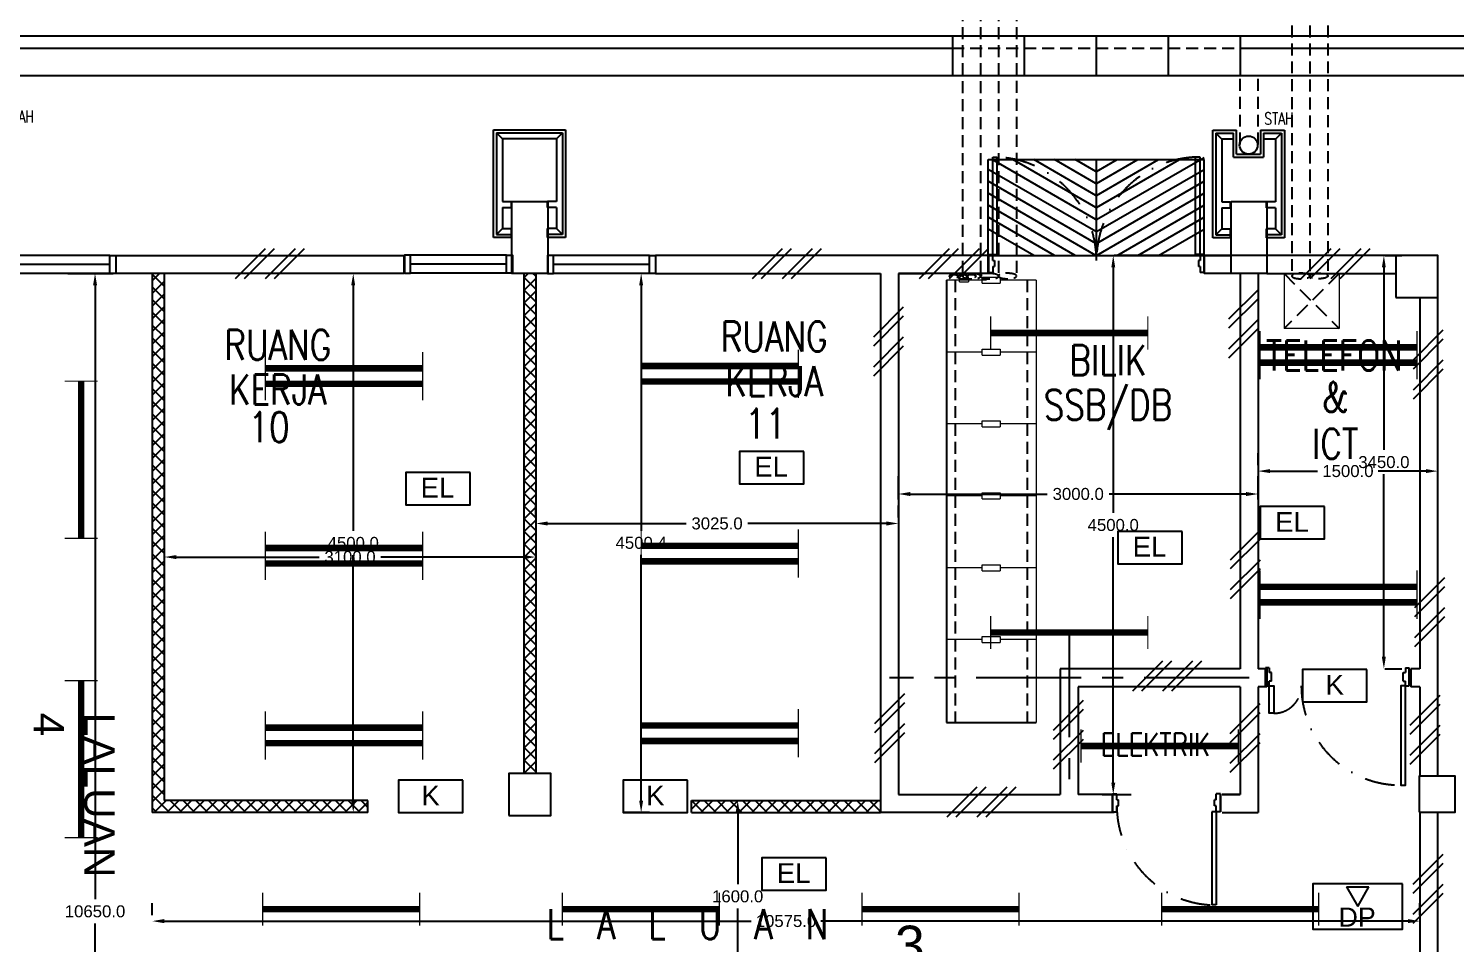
# Model space of a CAD drawing. Header units: inches. Extents: x -46 to 79554, y -41 to 101629.
# Drawn here: x 31157 to 43061, y 38611 to 46249 of the extents above; entities that cross this region are included whole.
import ezdxf
from ezdxf.enums import TextEntityAlignment as Align

# ---------------------------------------------------------------- set-up
doc = ezdxf.new("R2010")
doc.units = ezdxf.units.IN
doc.header["$MEASUREMENT"] = 0
for name, pattern in [('CENTER', [2, 1.25, -0.25, 0.25, -0.25]), ('DASHDOT', [1, 0.5, -0.25, 0, -0.25]), ('DASHED2', [0.375, 0.25, -0.125]), ('HIDDEN', [0.375, 0.25, -0.125])]:
    doc.linetypes.add(name, pattern=pattern)
for name, color, linetype in [('A-ARR', 4, 'Continuous'), ('A-COLUMN', 3, 'Continuous'), ('A-DOOR', 9, 'Continuous'), ('A-DRAIN', 9, 'Continuous'), ('A-HATCH', 8, 'Continuous'), ('A-HIDDEN', 8, 'HIDDEN'), ('A-NOTE', 2, 'Continuous'), ('A-PANEL', 13, 'Continuous'), ('A-PARTITION', 4, 'Continuous'), ('A-PTILE', 8, 'Continuous'), ('A-ROOMSYM', 3, 'Continuous'), ('A-RWDP', 4, 'Continuous'), ('A-STAIRH', 8, 'HIDDEN'), ('A-SYM', 8, 'Continuous'), ('A-TXTBOMBA', 7, 'Continuous'), ('A-WALL', 1, 'Continuous'), ('A-WIN', 9, 'Continuous'), ('A-WLH', 7, 'Continuous'), ('AHT_WALL', 3, 'Continuous'), ('concrete cover', 7, 'Continuous'), ('EL LIGHT', 6, 'Continuous'), ('Grid', 8, 'CENTER'), ('K LIGHT', 3, 'Continuous'), ('LAMP', 5, 'Continuous'), ('MEAS', 7, 'Continuous')]:
    doc.layers.add(name, color=color, linetype=linetype)
doc.styles.add('arial', font='arial.ttf')
doc.styles.add('ROMANS', font='romans.shx', dxfattribs={"width": 0.75, "height": 200})
doc.styles.get("Standard").update_dxf_attribs({"font": 'arial.ttf'})
doc.styles.add('style1', font='romans.shx', dxfattribs={"height": 750})
doc.dimstyles.get("Standard").update_dxf_attribs({"dimtxt": 100, "dimasz": 100, "dimexe": 150, "dimexo": 50, "dimgap": 50, "dimtad": 0, "dimtih": 1, "dimtoh": 1, "dimdec": 1, "dimzin": 0, "dimdsep": 46, "dimtxsty": 'Standard', "dimcen": 0.09, "dimadec": 0, "dimazin": 0, "dimtfac": 1, "dimtdec": 1, "dimtofl": 0, "dimtmove": 0, "dimatfit": 3, "dimfxl": 1, "dimtolj": 1, "dimtzin": 0, "dimarcsym": 0})

# ---------------------------------------------------------------- blocks, each defined once
blk = doc.blocks.new('A$C75E66BF6')
at = {"layer": 'A-NOTE', "color": 8, "linetype": 'Continuous', "ltscale": 500}
for p, q in [((75, 825), (25, 875)), ((150, 875), (150, 825)), ((450, 875), (450, 825)), ((525, 825), (575, 875)), ((75, 650), (75, 825)), ((75, 825), (150, 825)), ((525, 825), (450, 825)), ((525, 650), (525, 825)), ((75, 650), (150, 650)), ((75, 75), (75, 600)), ((75, 600), (150, 600)), ((150, 650), (150, 600)), ((525, 650), (450, 650)), ((450, 650), (450, 600)), ((525, 600), (450, 600)), ((525, 75), (525, 600)), ((75, 75), (25, 25)), ((75, 75), (175, 75)), ((425, 75), (525, 75)), ((525, 75), (575, 25))]:
    blk.add_line(p, q, dxfattribs=at)
at = {"layer": 'A-PANEL', "color": 8}
for p, q in [((0, 0), (0, 900)), ((0, 900), (150, 900)), ((25, 875), (150, 875)), ((25, 25), (25, 875)), ((150, 900), (150, 875)), ((450, 900), (600, 900)), ((450, 900), (450, 875)), ((575, 875), (450, 875)), ((575, 25), (575, 875)), ((600, 900), (600, 0)), ((425, 225), (175, 225)), ((175, 25), (175, 225)), ((400, 200), (200, 200)), ((200, 0), (200, 200)), ((400, 200), (400, 0)), ((425, 225), (425, 25)), ((200, 0), (0, 0)), ((175, 25), (25, 25)), ((600, 0), (400, 0)), ((575, 25), (425, 25))]:
    blk.add_line(p, q, dxfattribs=at)
at = {"layer": 'A-RWDP', "color": 8}
blk.add_circle((300, 125), 75, dxfattribs=at)
blk = doc.blocks.new('A$C0ECF3D93')
at = {"layer": 'A-NOTE', "color": 8, "linetype": 'Continuous', "ltscale": 500}
for p, q in [((75, 825), (25, 875)), ((150, 875), (150, 825)), ((450, 875), (450, 825)), ((525, 825), (575, 875)), ((75, 650), (75, 825)), ((75, 825), (150, 825)), ((525, 825), (450, 825)), ((525, 650), (525, 825)), ((75, 650), (150, 650)), ((75, 75), (75, 600)), ((75, 600), (150, 600)), ((150, 650), (150, 600)), ((525, 650), (450, 650)), ((450, 650), (450, 600)), ((525, 600), (450, 600)), ((525, 75), (525, 600)), ((75, 75), (25, 25)), ((75, 75), (525, 75)), ((525, 75), (575, 25))]:
    blk.add_line(p, q, dxfattribs=at)
at = {"layer": 'A-PANEL', "color": 8}
for p, q in [((0, 0), (0, 900)), ((0, 900), (150, 900)), ((25, 875), (150, 875)), ((25, 25), (25, 875)), ((150, 900), (150, 875)), ((450, 900), (600, 900)), ((450, 900), (450, 875)), ((575, 875), (450, 875)), ((575, 25), (575, 875)), ((600, 900), (600, 0)), ((600, 0), (0, 0)), ((575, 25), (25, 25))]:
    blk.add_line(p, q, dxfattribs=at)
blk = doc.blocks.new('A$C49831240')
at = {"layer": 'A-WLH', "color": 8}
for p, q in [((250, 575), (0, 325)), ((250, 500), (0, 250)), ((250, 325), (0, 75)), ((250, 250), (0, 0))]:
    blk.add_line(p, q, dxfattribs=at)
blk = doc.blocks.new('A$C52B244CD')
at = {"layer": 'A-WLH', "color": 8}
for p, q in [((0, 0), (250, 250)), ((75, 0), (325, 250)), ((250, 0), (500, 250)), ((325, 0), (575, 250))]:
    blk.add_line(p, q, dxfattribs=at)
blk = doc.blocks.new('A$C04C40081')
at = {"layer": 'A-WIN', "color": 8}
for p, q in [((850, 150), (50, 150)), ((850, 75), (50, 75)), ((850, 0), (50, 0))]:
    blk.add_line(p, q, dxfattribs=at)
at = {"layer": 'A-WIN', "color": 8, "linetype": 'Continuous'}
for points in [[(50, 150), (0, 150), (0, 0), (50, 0)], [(850, 150), (900, 150), (900, 0), (850, 0)]]:
    blk.add_lwpolyline(points, close=True, dxfattribs=at)
blk = doc.blocks.new('A$C674C400B')
at = {"layer": 'A-DOOR', "color": 8}
for p, q in [((35, 150), (35, 927)), ((35, 927), (73, 927)), ((73, 150), (73, 927)), ((35, 150), (73, 150))]:
    blk.add_line(p, q, dxfattribs=at)
at = {"layer": 'A-DOOR', "color": 8, "linetype": 'Continuous'}
for p, q in [((0, 0), (0, 150)), ((0, 150), (0, 0)), ((0, 150), (35, 150)), ((0, 150), (0, 0)), ((0, 0), (0, 150)), ((0, 150), (0, 0)), ((0, 150), (0, 150)), ((0, 0), (0, 150)), ((0, 150), (0, 0)), ((0, 150), (0, 150)), ((35, 150), (35, 100)), ((900, 150), (865, 150)), ((865, 150), (865, 100)), ((900, 150), (900, 0)), ((900, 0), (900, 150)), ((900, 150), (900, 0)), ((900, 150), (900, 0)), ((900, 0), (900, 150)), ((900, 150), (900, 0)), ((900, 150), (900, 150)), ((900, 0), (900, 150)), ((900, 150), (900, 0)), ((900, 150), (900, 150)), ((35, 100), (50, 100)), ((35, 50), (50, 50)), ((35, 50), (35, 0)), ((50, 100), (50, 50)), ((865, 100), (850, 100)), ((850, 100), (850, 50)), ((865, 50), (850, 50)), ((865, 50), (865, 0)), ((0, 0), (35, 0)), ((0, 0), (0, 0)), ((0, 0), (0, 0)), ((900, 0), (865, 0)), ((900, 0), (900, 0)), ((900, 0), (900, 0))]:
    blk.add_line(p, q, dxfattribs=at)
at = {"layer": 'A-DOOR', "color": 8, "linetype": 'DASHDOT', "ltscale": 500}
blk.add_arc((35, 98), 830, 0.1381, 87.3759, dxfattribs=at)
blk = doc.blocks.new('A$C453929C5')
at = {"layer": 'A-DOOR', "color": 8}
for p, q in [((829, 1168), (829, 1200)), ((829, 1200), (979, 1200)), ((979, 1168), (979, 1200)), ((829, 1168), (869, 1168)), ((869, 1150), (869, 1168)), ((869, 1150), (939, 1150)), ((939, 1150), (939, 1168)), ((979, 1168), (939, 1168)), ((829, 32), (829, 0)), ((829, 32), (869, 32)), ((869, 50), (939, 50)), ((869, 50), (869, 32)), ((939, 50), (939, 32)), ((979, 32), (939, 32)), ((979, 32), (979, 0)), ((829, 0), (979, 0))]:
    blk.add_line(p, q, dxfattribs=at)
for points in [[(829, 1168), (829, 1130), (600, 1130), (600, 1168)], [(829, 32), (829, 70), (0, 70), (0, 32)]]:
    blk.add_lwpolyline(points, close=True, dxfattribs=at)
at = {"layer": 'A-DOOR', "color": 8, "linetype": 'DASHDOT', "ltscale": 500}
for centre, radius, start, end in [((828, 1128), 228, 179.5322, 270.0678), ((828, 72), 828, 89.9322, 180.1289)]:
    blk.add_arc(centre, radius, start, end, dxfattribs=at)
blk = doc.blocks.new('A$C58317C7C')
at = {"layer": 'A-DOOR', "color": 8}
for p, q in [((35, 150), (35, 962)), ((35, 962), (73, 962)), ((73, 150), (73, 962)), ((1727, 150), (1727, 962)), ((1765, 962), (1727, 962)), ((1765, 150), (1765, 962)), ((35, 150), (73, 150)), ((1765, 150), (1727, 150))]:
    blk.add_line(p, q, dxfattribs=at)
at = {"layer": 'A-DOOR', "color": 8, "linetype": 'Continuous'}
for p, q in [((0, 0), (0, 150)), ((0, 150), (35, 150)), ((0, 150), (0, 0)), ((0, 150), (0, 150)), ((35, 100), (35, 150)), ((1800, 150), (1765, 150)), ((1765, 150), (1765, 100)), ((1800, 0), (1800, 150)), ((1800, 150), (1800, 0)), ((1800, 150), (1800, 0)), ((1800, 0), (1800, 150)), ((1800, 150), (1800, 0)), ((1800, 150), (1800, 150)), ((1800, 0), (1800, 150)), ((1800, 150), (1800, 0)), ((1800, 150), (1800, 150)), ((0, 0), (35, 0)), ((0, 0), (0, 0)), ((35, 100), (50, 100)), ((35, 50), (50, 50)), ((35, 50), (35, 0)), ((50, 100), (50, 50)), ((1765, 100), (1750, 100)), ((1750, 100), (1750, 50)), ((1765, 50), (1750, 50)), ((1765, 50), (1765, 0)), ((1800, 0), (1765, 0)), ((1800, 0), (1800, 0)), ((1800, 0), (1800, 0))]:
    blk.add_line(p, q, dxfattribs=at)
at = {"layer": 'A-DOOR', "color": 8, "linetype": 'DASHDOT', "ltscale": 500}
for centre, start, end in [((35, 98), 0, 87.4821), ((1765, 98), 92.5179, 180)]:
    blk.add_arc(centre, 865, start, end, dxfattribs=at)
blk = doc.blocks.new('*D142')
at = {"layer": 'DEFPOINTS', "color": 0, "transparency": 16777216}
for p in [(33866, 44204), (33989, 44204), (33989, 39704)]:
    blk.add_point(p, dxfattribs=at)
at = {"layer": 'MEAS', "color": 0, "lineweight": -2, "transparency": 16777216}
for p, q in [((33939, 44204), (33716, 44204)), ((33866, 44104), (33866, 42055)), ((33866, 39804), (33866, 41853)), ((33939, 39704), (33716, 39704))]:
    blk.add_line(p, q, dxfattribs=at)
at = {"layer": 'MEAS', "color": 0, "transparency": 16777216}
for points in [[(33849, 44104), (33882, 44104), (33866, 44204)], [(33849, 39804), (33882, 39804), (33866, 39704)]]:
    blk.add_solid(points, dxfattribs=at)
at = {"layer": 'MEAS', "color": 0, "transparency": 16777216, "insert": (33866, 41954), "char_height": 100, "attachment_point": 5}
blk.add_mtext('\\A1;4500.0', dxfattribs=at)
blk = doc.blocks.new('*D143')
at = {"layer": 'DEFPOINTS', "color": 0, "transparency": 16777216}
for p in [(32289, 41954), (35389, 41954), (35389, 41837)]:
    blk.add_point(p, dxfattribs=at)
at = {"layer": 'MEAS', "color": 0, "lineweight": -2, "transparency": 16777216}
for p, q in [((32289, 41904), (32289, 41687)), ((35389, 41904), (35389, 41687)), ((32389, 41837), (33581, 41837)), ((35289, 41837), (34096, 41837))]:
    blk.add_line(p, q, dxfattribs=at)
at = {"layer": 'MEAS', "color": 0, "transparency": 16777216}
for points in [[(32389, 41853), (32389, 41820), (32289, 41837)], [(35289, 41853), (35289, 41820), (35389, 41837)]]:
    blk.add_solid(points, dxfattribs=at)
at = {"layer": 'MEAS', "color": 0, "transparency": 16777216, "insert": (33839, 41837), "char_height": 100, "attachment_point": 5}
blk.add_mtext('\\A1;3100.0', dxfattribs=at)
blk = doc.blocks.new('*D144')
at = {"layer": 'DEFPOINTS', "color": 0, "transparency": 16777216}
for p in [(36387, 44205), (36268, 39704), (36387, 39704)]:
    blk.add_point(p, dxfattribs=at)
at = {"layer": 'MEAS', "color": 0, "lineweight": -2, "transparency": 16777216}
for p, q in [((36337, 44205), (36118, 44205)), ((36268, 44105), (36268, 42056)), ((36268, 39804), (36268, 41854)), ((36337, 39704), (36118, 39704))]:
    blk.add_line(p, q, dxfattribs=at)
at = {"layer": 'MEAS', "color": 0, "transparency": 16777216}
for points in [[(36251, 44105), (36284, 44105), (36268, 44205)], [(36251, 39804), (36284, 39804), (36268, 39704)]]:
    blk.add_solid(points, dxfattribs=at)
at = {"layer": 'MEAS', "color": 0, "transparency": 16777216, "insert": (36268, 41955), "char_height": 100, "attachment_point": 5}
blk.add_mtext('\\A1;4500.4', dxfattribs=at)
blk = doc.blocks.new('*D145')
at = {"layer": 'DEFPOINTS', "color": 0, "transparency": 16777216}
for p in [(35389, 42117), (38414, 42117), (38414, 42117)]:
    blk.add_point(p, dxfattribs=at)
at = {"layer": 'MEAS', "color": 0, "lineweight": -2, "transparency": 16777216}
for p, q in [((35389, 42167), (35389, 42267)), ((38414, 42167), (38414, 42267)), ((35489, 42117), (36644, 42117)), ((38314, 42117), (37159, 42117))]:
    blk.add_line(p, q, dxfattribs=at)
at = {"layer": 'MEAS', "color": 0, "transparency": 16777216}
for points in [[(35489, 42134), (35489, 42100), (35389, 42117)], [(38314, 42134), (38314, 42100), (38414, 42117)]]:
    blk.add_solid(points, dxfattribs=at)
at = {"layer": 'MEAS', "color": 0, "transparency": 16777216, "insert": (36901, 42117), "char_height": 100, "attachment_point": 5}
blk.add_mtext('\\A1;3025.0', dxfattribs=at)
blk = doc.blocks.new('*D154')
at = {"layer": 'DEFPOINTS', "color": 0, "transparency": 16777216}
for p in [(40062, 44354), (40206, 44354), (40064, 39854)]:
    blk.add_point(p, dxfattribs=at)
at = {"layer": 'MEAS', "color": 0, "lineweight": -2, "transparency": 16777216}
for p, q in [((40112, 44354), (40356, 44354)), ((40206, 44254), (40206, 42205)), ((40206, 39954), (40206, 42003)), ((40114, 39854), (40356, 39854))]:
    blk.add_line(p, q, dxfattribs=at)
at = {"layer": 'MEAS', "color": 0, "transparency": 16777216}
for points in [[(40190, 44254), (40223, 44254), (40206, 44354)], [(40190, 39954), (40223, 39954), (40206, 39854)]]:
    blk.add_solid(points, dxfattribs=at)
at = {"layer": 'MEAS', "color": 0, "transparency": 16777216, "insert": (40206, 42104), "char_height": 100, "attachment_point": 5}
blk.add_mtext('\\A1;4500.0', dxfattribs=at)
blk = doc.blocks.new('*D155')
at = {"layer": 'DEFPOINTS', "color": 0, "transparency": 16777216}
for p in [(38414, 42267), (41414, 42363), (41414, 42267)]:
    blk.add_point(p, dxfattribs=at)
at = {"layer": 'MEAS', "color": 0, "lineweight": -2, "transparency": 16777216}
for p, q in [((38414, 42317), (38414, 42513)), ((41414, 42317), (41414, 42513)), ((38514, 42363), (39656, 42363)), ((41314, 42363), (40171, 42363))]:
    blk.add_line(p, q, dxfattribs=at)
at = {"layer": 'MEAS', "color": 0, "transparency": 16777216}
for points in [[(38514, 42380), (38514, 42346), (38414, 42363)], [(41314, 42380), (41314, 42346), (41414, 42363)]]:
    blk.add_solid(points, dxfattribs=at)
at = {"layer": 'MEAS', "color": 0, "transparency": 16777216, "insert": (39914, 42363), "char_height": 100, "attachment_point": 5}
blk.add_mtext('\\A1;3000.0', dxfattribs=at)
blk = doc.blocks.new('*D156')
at = {"layer": 'DEFPOINTS', "color": 0, "transparency": 16777216}
for p in [(42421, 44354), (42421, 40904), (42464, 40904)]:
    blk.add_point(p, dxfattribs=at)
at = {"layer": 'MEAS', "color": 0, "lineweight": -2, "transparency": 16777216}
for p, q in [((42471, 44354), (42614, 44354)), ((42464, 44254), (42464, 42731)), ((42464, 41004), (42464, 42528)), ((42471, 40904), (42614, 40904))]:
    blk.add_line(p, q, dxfattribs=at)
at = {"layer": 'MEAS', "color": 0, "transparency": 16777216}
for points in [[(42447, 44254), (42480, 44254), (42464, 44354)], [(42447, 41004), (42480, 41004), (42464, 40904)]]:
    blk.add_solid(points, dxfattribs=at)
at = {"layer": 'MEAS', "color": 0, "transparency": 16777216, "insert": (42464, 42629), "char_height": 100, "attachment_point": 5}
blk.add_mtext('\\A1;3450.0', dxfattribs=at)
blk = doc.blocks.new('*D157')
at = {"layer": 'DEFPOINTS', "color": 0, "transparency": 16777216}
for p in [(41414, 42554), (42914, 42554), (42914, 42554)]:
    blk.add_point(p, dxfattribs=at)
at = {"layer": 'MEAS', "color": 0, "lineweight": -2, "transparency": 16777216}
for p, q in [((41414, 42604), (41414, 42704)), ((42914, 42604), (42914, 42704)), ((41514, 42554), (41911, 42554)), ((42814, 42554), (42416, 42554))]:
    blk.add_line(p, q, dxfattribs=at)
at = {"layer": 'MEAS', "color": 0, "transparency": 16777216}
for points in [[(41514, 42571), (41514, 42538), (41414, 42554)], [(42814, 42571), (42814, 42538), (42914, 42554)]]:
    blk.add_solid(points, dxfattribs=at)
at = {"layer": 'MEAS', "color": 0, "transparency": 16777216, "insert": (42164, 42554), "char_height": 100, "attachment_point": 5}
blk.add_mtext('\\A1;1500.0', dxfattribs=at)
blk = doc.blocks.new('*D158')
at = {"layer": 'DEFPOINTS', "color": 0, "transparency": 16777216}
for p in [(32189, 38798), (42764, 38798), (42764, 38798)]:
    blk.add_point(p, dxfattribs=at)
at = {"layer": 'MEAS', "color": 0, "lineweight": -2, "transparency": 16777216}
for p, q in [((32189, 38848), (32189, 38948)), ((42764, 38848), (42764, 38948)), ((32289, 38798), (37185, 38798)), ((42664, 38798), (37768, 38798))]:
    blk.add_line(p, q, dxfattribs=at)
at = {"layer": 'MEAS', "color": 0, "transparency": 16777216}
for points in [[(32289, 38815), (32289, 38781), (32189, 38798)], [(42664, 38815), (42664, 38781), (42764, 38798)]]:
    blk.add_solid(points, dxfattribs=at)
at = {"layer": 'MEAS', "color": 0, "transparency": 16777216, "insert": (37476, 38798), "char_height": 100, "attachment_point": 5}
blk.add_mtext('\\A1;10575.0', dxfattribs=at)
blk = doc.blocks.new('*D159')
at = {"layer": 'DEFPOINTS', "color": 0, "transparency": 16777216}
for p in [(37073, 39804), (37073, 39804), (37073, 38204)]:
    blk.add_point(p, dxfattribs=at)
at = {"layer": 'MEAS', "color": 0, "lineweight": -2, "transparency": 16777216}
for p, q in [((37123, 39804), (37223, 39804)), ((37073, 39704), (37073, 39105)), ((37073, 38304), (37073, 38903)), ((37123, 38204), (37223, 38204))]:
    blk.add_line(p, q, dxfattribs=at)
at = {"layer": 'MEAS', "color": 0, "transparency": 16777216}
for points in [[(37056, 39704), (37090, 39704), (37073, 39804)], [(37056, 38304), (37090, 38304), (37073, 38204)]]:
    blk.add_solid(points, dxfattribs=at)
at = {"layer": 'MEAS', "color": 0, "transparency": 16777216, "insert": (37073, 39004), "char_height": 100, "attachment_point": 5}
blk.add_mtext('\\A1;1600.0', dxfattribs=at)
blk = doc.blocks.new('*D160')
at = {"layer": 'DEFPOINTS', "color": 0, "transparency": 16777216}
for p in [(31436, 44204), (31589, 33554), (31712, 33554)]:
    blk.add_point(p, dxfattribs=at)
at = {"layer": 'MEAS', "color": 0, "lineweight": -2, "transparency": 16777216}
for p, q in [((31486, 44204), (31862, 44204)), ((31712, 44104), (31712, 38980)), ((31712, 33654), (31712, 38778)), ((31639, 33554), (31862, 33554))]:
    blk.add_line(p, q, dxfattribs=at)
at = {"layer": 'MEAS', "color": 0, "transparency": 16777216}
for points in [[(31695, 44104), (31729, 44104), (31712, 44204)], [(31695, 33654), (31729, 33654), (31712, 33554)]]:
    blk.add_solid(points, dxfattribs=at)
at = {"layer": 'MEAS', "color": 0, "transparency": 16777216, "insert": (31712, 38879), "char_height": 100, "attachment_point": 5}
blk.add_mtext('\\A1;10650.0', dxfattribs=at)
blk = doc.blocks.new('YBC 236')
at = {"layer": 'LAMP'}
for points, const_width in [([(-134682, 193808), (-134682, 193533)], 10.9), ([(-133371, 193808), (-133371, 193533)], 10.9), ([(-134682, 193671), (-133371, 193671)], 54.6), ([(-134682, 193679), (-134682, 193404)], 10.9), ([(-133371, 193679), (-133371, 193404)], 10.9), ([(-134682, 193542), (-133371, 193542)], 54.6)]:
    blk.add_lwpolyline(points, dxfattribs=dict(at, const_width=const_width))
blk = doc.blocks.new('*U235')
at = {"layer": 'LAMP'}
blk.add_blockref('YBC 236', (134027, -193606, -5), dxfattribs=at)
blk = doc.blocks.new('*U236')
at = {"layer": 'LAMP', "color": 0, "linetype": 'ByBlock', "lineweight": -2, "transparency": 16777216}
for p in [(0, 3000), (0, 1500), (0, 0)]:
    blk.add_blockref('*U235', p, dxfattribs=at)
blk = doc.blocks.new('*U237')
at = {"layer": 'LAMP'}
blk.add_blockref('YBC 236', (134027, -193606, -5), dxfattribs=at)
blk = doc.blocks.new('*U238')
at = {"layer": 'LAMP', "color": 0, "linetype": 'ByBlock', "lineweight": -2, "transparency": 16777216}
for p in [(0, 3000), (0, 1500), (0, 0)]:
    blk.add_blockref('*U237', p, dxfattribs=at)
blk = doc.blocks.new('YBC136')
at = {"layer": 'LAMP'}
for points, const_width in [([(-135001, 195526), (-135001, 195250)], 10.9), ([(-133690, 195526), (-133690, 195250)], 10.9), ([(-135001, 195388), (-133690, 195388)], 54.6)]:
    blk.add_lwpolyline(points, dxfattribs=dict(at, const_width=const_width))
blk = doc.blocks.new('*U255')
at = {"layer": 'LAMP'}
blk.add_blockref('YBC136', (134346, -195388, -5), dxfattribs=at)
blk = doc.blocks.new('*U256')
at = {"layer": 'LAMP', "color": 0, "linetype": 'ByBlock', "lineweight": -2, "transparency": 16777216}
for p in [(0, 2500), (0, 0)]:
    blk.add_blockref('*U255', p, dxfattribs=at)
blk = doc.blocks.new('*U257')
at = {"layer": 'LAMP'}
blk.add_blockref('YBC 236', (134027, -193606, -5), dxfattribs=at)
blk = doc.blocks.new('*U258')
at = {"layer": 'LAMP', "color": 0, "linetype": 'ByBlock', "lineweight": -2, "transparency": 16777216}
for p in [(0, 2000), (0, 0)]:
    blk.add_blockref('*U257', p, dxfattribs=at)
blk = doc.blocks.new('*U259')
at = {"layer": 'LAMP', "rotation": 180}
blk.add_blockref('YBC136', (-134346, 195388, -5), dxfattribs=at)
blk = doc.blocks.new('*U260')
at = {"layer": 'LAMP', "color": 0, "linetype": 'ByBlock', "lineweight": -2, "transparency": 16777216}
for p in [(0, 0), (2500, 0), (5000, 0), (7500, 0)]:
    blk.add_blockref('*U259', p, dxfattribs=at)
blk = doc.blocks.new('*U261')
at = {"layer": 'LAMP', "rotation": 180}
blk.add_blockref('YBC136', (-134346, 195388, -5), dxfattribs=at)
blk = doc.blocks.new('*U262')
at = {"layer": 'LAMP', "color": 0, "linetype": 'ByBlock', "lineweight": -2, "transparency": 16777216}
for p in [(0, 0), (2500, 0), (5000, 0), (7500, 0)]:
    blk.add_blockref('*U261', p, dxfattribs=at)
blk = doc.blocks.new('EXIT LAMP')
at = {"layer": 'K LIGHT', "color": 3}
blk.add_lwpolyline([(54141, 5237), (53605, 5237), (53605, 4967), (54141, 4967)], close=True, dxfattribs=at)
at = {"layer": 'K LIGHT', "color": 3, "style": 'arial'}
blk.add_text('K', height=165, dxfattribs=at).set_placement((53796, 5027))
blk = doc.blocks.new('EMERGENCY LIGHT')
at = {"layer": 'EL LIGHT', "color": 6}
blk.add_lwpolyline([(49518, 4900), (48981, 4900), (48981, 4630), (49518, 4630)], close=True, dxfattribs=at)
at = {"layer": 'EL LIGHT', "color": 6, "style": 'arial'}
blk.add_text('EL', height=164.8, dxfattribs=at).set_placement((49105, 4690))

msp = doc.modelspace()

# ---------------------------------------------------------------- hatches: boundary and pattern name
at = {"layer": 'A-HATCH'}
h = msp.add_hatch(dxfattribs=at)
h.set_pattern_fill('ANSI37', color=8, scale=600)
h.set_pattern_definition([(45, (2570.67, -198349.356), (-53.033009, 53.033009), []), (135, (2570.67, -198349.356), (-53.033009, -53.033009), [])])
h.paths.add_polyline_path([(32288.78, 44204.44), (32188.78, 44204.44), (32188.78, 39854.44), (32288.78, 39854.44)])
h.paths.add_polyline_path([(33988.78, 39704.44), (33988.78, 39804.44), (32288.78, 39804.44), (32288.78, 39854.44), (32188.78, 39854.44), (32188.78, 39704.44)])
h.paths.add_polyline_path([(36688.78, 39804.44), (36688.78, 39704.44), (38263.78, 39704.44), (38263.78, 39804.44)])
h.paths.add_polyline_path([(35288.78, 40029.44), (35338.78, 40029.44), (35338.78, 44204.44), (35288.78, 44204.44)])
h.paths.add_polyline_path([(35338.78, 40029.44), (35388.78, 40029.44), (35388.78, 44204.44), (35338.78, 44204.44)])

# ---------------------------------------------------------------- linework, layer by layer
at = {"color": 8}
for p, q in [((38863.78, 46184.44), (38863.78, 45854.44)), ((39463.78, 46184.44), (39463.78, 45854.44)), ((40063.78, 46184.44), (40063.78, 45854.44)), ((40663.78, 46184.44), (40663.78, 45854.44)), ((41263.78, 46184.44), (41263.78, 45854.44)), ((39163.78, 45154.44), (40963.78, 45154.44)), ((40063.78, 45154.44), (40063.78, 44354.44)), ((39163.78, 44354.44), (40963.78, 44354.44))]:
    msp.add_line(p, q, dxfattribs=at)
at = {"layer": 'A-COLUMN', "color": 8}
for points in [[(35188.78, 44804.44), (35488.78, 44804.44), (35488.78, 44204.44), (35188.78, 44204.44)], [(41188.78, 44804.44), (41488.78, 44804.44), (41488.78, 44204.44), (41188.78, 44204.44)], [(42563.78, 44004.44), (42913.78, 44004.44), (42913.78, 44354.44), (42563.78, 44354.44)], [(35163.78, 39679.44), (35513.78, 39679.44), (35513.78, 40029.44), (35163.78, 40029.44)], [(42758.31, 39707.45), (43058.31, 39707.45), (43058.31, 40007.45), (42758.31, 40007.45)]]:
    msp.add_lwpolyline(points, close=True, dxfattribs=at)
at = {"layer": 'A-DRAIN', "color": 8, "linetype": 'Continuous', "ltscale": 1000}
for p, q in [((44668.78, 46184.44), (18508.78, 46184.44)), ((18608.78, 46084.44), (38863.78, 46084.44)), ((41263.78, 46084.44), (44568.78, 46084.44)), ((44338.78, 45854.44), (18838.78, 45854.44)), ((40963.78, 45854.44), (39163.78, 45854.44)), ((39163.78, 44354.44), (39163.78, 45154.44)), ((40963.78, 44354.44), (40963.78, 45154.44))]:
    msp.add_line(p, q, dxfattribs=at)
at = {"layer": 'A-HIDDEN', "color": 8, "linetype": 'HIDDEN', "ltscale": 500}
for p, q in [((41630.97, 44202.84), (42090.97, 43744.44)), ((42090.97, 44202.84), (41630.97, 43744.44))]:
    msp.add_line(p, q, dxfattribs=at)
at = {"layer": 'A-PARTITION', "color": 8}
for p, q in [((32188.78, 44204.44), (32188.78, 39704.44)), ((32288.78, 44204.44), (32288.78, 39804.44)), ((35288.78, 44204.44), (35288.78, 40029.44)), ((35388.78, 44204.44), (35388.78, 40029.44)), ((33988.78, 39804.44), (32288.78, 39804.44)), ((33988.78, 39704.44), (33988.78, 39804.44)), ((36688.78, 39804.44), (38263.78, 39804.44)), ((36688.78, 39704.44), (36688.78, 39804.44)), ((33988.78, 39704.44), (32188.78, 39704.44)), ((36688.78, 39704.44), (38263.78, 39704.44))]:
    msp.add_line(p, q, dxfattribs=at)
at = {"layer": 'A-PTILE', "color": 8}
for p, q in [((40062.22, 44654.44), (39196.19, 45154.44)), ((40062.22, 44754.44), (39369.4, 45154.44)), ((40062.22, 44854.44), (39542.6, 45154.44)), ((40062.22, 44954.44), (39715.81, 45154.44)), ((40062.22, 45054.44), (39889.01, 45154.44)), ((40065.35, 44654.44), (40963.78, 45173.15)), ((40065.35, 44754.44), (40758.17, 45154.44)), ((40065.35, 44854.44), (40584.96, 45154.44)), ((40065.35, 44954.44), (40411.76, 45154.44)), ((40065.35, 45054.44), (40238.55, 45154.44)), ((40062.22, 44554.44), (39163.78, 45073.15)), ((40065.35, 44554.44), (40963.78, 45073.15)), ((40062.22, 44454.44), (39163.78, 44973.15)), ((40065.35, 44454.44), (40963.78, 44973.15)), ((40062.22, 44354.44), (39163.78, 44873.15)), ((39889.01, 44354.44), (39163.78, 44773.15)), ((40065.35, 44354.44), (40963.78, 44873.15)), ((40238.55, 44354.44), (40963.78, 44773.15)), ((39715.81, 44354.44), (39163.78, 44673.15)), ((40411.76, 44354.44), (40963.78, 44673.15)), ((39542.6, 44354.44), (39163.78, 44573.15)), ((40584.96, 44354.44), (40963.78, 44573.15)), ((40963.78, 44354.44), (40213.78, 44354.44))]:
    msp.add_line(p, q, dxfattribs=at)
at = {"layer": 'A-RWDP', "color": 8, "linetype": 'HIDDEN', "ltscale": 400}
for p, q in [((41263.78, 45279.44), (41263.78, 45854.44)), ((41413.78, 45279.44), (41413.78, 45854.44))]:
    msp.add_line(p, q, dxfattribs=at)
at = {"layer": 'A-STAIRH', "color": 8, "linetype": 'DASHED2', "ltscale": 400}
for p, q in [((41696.29, 48674.57), (41696.29, 44180.96)), ((41846.07, 48672.68), (41846.07, 44182.71)), ((41995.85, 48674.57), (41995.85, 44180.96)), ((38949.87, 48508.76), (38949.87, 44180.83)), ((39099.87, 48508.76), (39099.87, 44180.83)), ((39099.87, 48508.76), (39099.87, 44180.83)), ((39249.87, 48508.76), (39249.87, 44180.83)), ((39399.66, 48510.59), (39399.66, 44182.66)), ((38863.78, 46084.44), (41263.78, 46084.44)), ((38888.78, 44147.54), (38888.78, 40454.93)), ((38924.6, 44160.04), (38999.6, 44160.04)), ((39488.78, 44147.54), (39488.78, 40454.93))]:
    msp.add_line(p, q, dxfattribs=at)
at = {"layer": 'A-STAIRH', "color": 8, "linetype": 'DASHED2', "ltscale": 400, "extrusion": (0, 0, -1)}
for centre, major_axis in [((38874.6, 44180.83), (37.5, 0)), ((38949.6, 44180.83), (37.5, 0)), ((39024.87, 44180.83), (75, 0)), ((39024.49, 44181.74), (37.5, 0)), ((39174.87, 44180.83), (75, 0)), ((39324.66, 44182.66), (75, 0)), ((41771.07, 44182.71), (75, 0))]:
    msp.add_ellipse(centre, major_axis=major_axis, ratio=0.30612927, dxfattribs=at)
at = {"layer": 'A-STAIRH', "color": 8, "linetype": 'DASHED2', "ltscale": 400}
msp.add_ellipse((41921.07, 44182.71), major_axis=(-75, 0), ratio=0.30612927, dxfattribs=at)
at = {"layer": 'A-TXTBOMBA', "color": 8}
for p, q in [((42151.35, 39083.79), (42247.08, 38920.69)), ((42151.35, 39083.79), (42339.69, 39083.79)), ((42247.08, 38920.69), (42339.69, 39083.79))]:
    msp.add_line(p, q, dxfattribs=at)
msp.add_lwpolyline([(42620.52, 39109.46), (41870.52, 39109.46), (41870.52, 38731.59), (42620.52, 38731.59)], close=True, dxfattribs=at)
at = {"layer": 'A-WALL', "color": 8, "linetype": 'Continuous', "ltscale": 900}
for p, q in [((31888.78, 44354.44), (34288.78, 44354.44)), ((31888.78, 44204.44), (31888.78, 44354.44)), ((34288.78, 44354.44), (34288.78, 44204.44)), ((36388.78, 44354.44), (36388.78, 44204.44)), ((39163.78, 44354.44), (36388.78, 44354.44)), ((39163.78, 44354.44), (39163.78, 44204.44)), ((39163.78, 44354.44), (39163.78, 44204.44)), ((42563.78, 44354.44), (41488.78, 44354.44)), ((34288.78, 44204.44), (31888.78, 44204.44)), ((36388.78, 44204.44), (38263.78, 44204.44)), ((38263.78, 44204.44), (38263.78, 39704.44)), ((38413.78, 44204.44), (38413.78, 39854.44)), ((38413.78, 44204.44), (38638.78, 44204.44)), ((39163.78, 44204.44), (38413.78, 44204.44)), ((41263.78, 44204.44), (41263.78, 40904.44)), ((41413.78, 44204.44), (41413.78, 40904.44)), ((41488.78, 44204.44), (42563.78, 44204.44)), ((39763.78, 40904.44), (39763.78, 39854.44)), ((41263.78, 40904.44), (39763.78, 40904.44)), ((41488.78, 40904.44), (41413.78, 40904.44)), ((41488.78, 40904.44), (41488.78, 40754.44)), ((42763.78, 40904.44), (42688.78, 40904.44)), ((42688.78, 40904.44), (42688.78, 40754.44)), ((39913.78, 40754.44), (39913.78, 39854.44)), ((41263.78, 40754.44), (39913.78, 40754.44)), ((41263.78, 40754.44), (41263.78, 39854.44)), ((41488.78, 40754.44), (41413.78, 40754.44)), ((41413.78, 40754.44), (41413.78, 39704.44)), ((42763.78, 40754.44), (42688.78, 40754.44)), ((38413.78, 39854.44), (38563.78, 39854.44)), ((38413.78, 39854.44), (39763.78, 39854.44)), ((39463.78, 39854.44), (39763.78, 39854.44)), ((40213.78, 39854.44), (39913.78, 39854.44)), ((40213.78, 39854.44), (39913.78, 39854.44)), ((41113.78, 39854.44), (41263.78, 39854.44)), ((40213.78, 39704.44), (38263.78, 39704.44)), ((42763.78, 39704.44), (42763.78, 33704.44))]:
    msp.add_line(p, q, dxfattribs=at)
at = {"layer": 'A-WALL', "color": 8}
for p, q in [((40963.78, 44204.44), (40963.78, 44354.44)), ((40963.78, 44354.44), (41188.78, 44354.44)), ((41188.78, 44204.44), (40963.78, 44204.44)), ((42763.78, 44004.44), (42763.78, 40904.44)), ((42913.78, 40004.44), (42913.78, 44004.44)), ((42763.78, 40754.44), (42763.78, 40004.44)), ((41263.78, 39854.44), (41113.78, 39854.44)), ((41113.78, 39704.44), (41413.78, 39704.44)), ((42913.78, 33704.44), (42913.78, 39704.44))]:
    msp.add_line(p, q, dxfattribs=at)
at = {"layer": 'A-WALL', "color": 8, "linetype": 'Continuous', "ltscale": 900}
msp.add_lwpolyline([(39163.78, 44204.44), (39163.78, 44354.44)], dxfattribs=at)
at = {"layer": 'A-WLH', "color": 8}
for p, q in [((32884.99, 44162.82), (33134.99, 44412.82)), ((32959.99, 44162.82), (33209.99, 44412.82)), ((33134.99, 44162.82), (33384.99, 44412.82)), ((33209.99, 44162.82), (33459.99, 44412.82)), ((37196.38, 44162.82), (37446.38, 44412.82)), ((37271.38, 44162.82), (37521.38, 44412.82)), ((37446.38, 44162.82), (37696.38, 44412.82)), ((37521.38, 44162.82), (37771.38, 44412.82)), ((38590.33, 44162.82), (38840.33, 44412.82)), ((38665.33, 44162.82), (38915.33, 44412.82)), ((38840.33, 44162.82), (39090.33, 44412.82)), ((38915.33, 44162.82), (39165.33, 44412.82)), ((41774.89, 44162.82), (42024.89, 44412.82)), ((41849.89, 44162.82), (42099.89, 44412.82)), ((42024.89, 44162.82), (42274.89, 44412.82)), ((42099.89, 44162.82), (42349.89, 44412.82)), ((38820.72, 39668.56), (39070.72, 39918.56)), ((38895.72, 39668.56), (39145.72, 39918.56)), ((39070.72, 39668.56), (39320.72, 39918.56)), ((39145.72, 39668.56), (39395.72, 39918.56))]:
    msp.add_line(p, q, dxfattribs=at)
at = {"layer": 'AHT_WALL', "color": 8}
msp.add_line((40963.78, 44204.44), (40963.78, 44354.44), dxfattribs=at)
at = {"layer": 'concrete cover', "color": 8, "lineweight": 0}
for p, q in [((39113.78, 44122.54), (39113.78, 44172.54)), ((39113.78, 44172.54), (39263.78, 44172.54)), ((39263.78, 44172.54), (39263.78, 44122.54)), ((41630.97, 44202.84), (41630.97, 43744.44)), ((42090.97, 44202.84), (42090.97, 43744.44)), ((39113.78, 44147.54), (38813.78, 44147.54)), ((38924.6, 44135.04), (38924.6, 44160.04)), ((38924.6, 44135.04), (38999.6, 44135.04)), ((38999.6, 44160.04), (38999.6, 44135.04)), ((39149.6, 44147.54), (38999.6, 44147.54)), ((39113.78, 44122.54), (39263.78, 44122.54)), ((39563.78, 44147.54), (39263.78, 44147.54)), ((39563.78, 44147.54), (39563.78, 40454.93)), ((42090.97, 43744.44), (41630.97, 43744.44)), ((39113.78, 43522.54), (39113.78, 43572.54)), ((39113.78, 43572.54), (39263.78, 43572.54)), ((39263.78, 43572.54), (39263.78, 43522.54)), ((39113.78, 43547.54), (38813.78, 43547.54)), ((39113.78, 43522.54), (39263.78, 43522.54)), ((39563.78, 43547.54), (39263.78, 43547.54)), ((39113.78, 42947.54), (38813.78, 42947.54)), ((39113.78, 42922.54), (39113.78, 42972.54)), ((39113.78, 42972.54), (39263.78, 42972.54)), ((39113.78, 42922.54), (39263.78, 42922.54)), ((39263.78, 42972.54), (39263.78, 42922.54)), ((39563.78, 42947.54), (39263.78, 42947.54)), ((39113.78, 42347.54), (38813.78, 42347.54)), ((39113.78, 42322.54), (39113.78, 42372.54)), ((39113.78, 42372.54), (39263.78, 42372.54)), ((39113.78, 42322.54), (39263.78, 42322.54)), ((39263.78, 42372.54), (39263.78, 42322.54)), ((39563.78, 42347.54), (39263.78, 42347.54)), ((39113.78, 41747.54), (38813.78, 41747.54)), ((39113.78, 41722.54), (39113.78, 41772.54)), ((39113.78, 41772.54), (39263.78, 41772.54)), ((39113.78, 41722.54), (39263.78, 41722.54)), ((39263.78, 41772.54), (39263.78, 41722.54)), ((39563.78, 41747.54), (39263.78, 41747.54)), ((39113.78, 41147.54), (38813.78, 41147.54)), ((39113.78, 41122.54), (39113.78, 41172.54)), ((39113.78, 41172.54), (39263.78, 41172.54)), ((39113.78, 41122.54), (39263.78, 41122.54)), ((39263.78, 41172.54), (39263.78, 41122.54)), ((39563.78, 41147.54), (39263.78, 41147.54))]:
    msp.add_line(p, q, dxfattribs=at)
at = {"layer": 'concrete cover', "color": 8}
for p, q in [((38813.78, 44147.54), (38813.78, 40454.93)), ((38813.78, 40454.93), (39563.78, 40454.93))]:
    msp.add_line(p, q, dxfattribs=at)
at = {"layer": 'Grid', "color": 8, "ltscale": 700}
for p, q in [((42913.78, 44354.44), (40963.78, 44354.44)), ((39838.78, 41207.08), (39838.78, 39854.44)), ((41338.78, 40829.44), (38338.78, 40829.44))]:
    msp.add_line(p, q, dxfattribs=at)

# ---------------------------------------------------------------- block references
at = {"layer": 'A-ARR', "color": 8, "rotation": 180}
for name, p in [('A$C0ECF3D93', (35635.82, 45403.29)), ('A$C75E66BF6', (41635.73, 45400.67))]:
    msp.add_blockref(name, p, dxfattribs=at)
at = {"layer": 'A-DOOR', "color": 8}
msp.add_blockref('A$C58317C7C', (39166.04, 44212.79), dxfattribs=at)
for name, p, rotation in [('A$C453929C5', (42675.08, 39933.19), 90), ('A$C674C400B', (41100.63, 39859.73), 180)]:
    msp.add_blockref(name, p, dxfattribs=dict(at, rotation=rotation))
at = {"layer": 'A-WIN', "color": 8}
for p in [(30985.79, 44204.77), (34294.45, 44206.51), (35486.88, 44204.84)]:
    msp.add_blockref('A$C04C40081', p, dxfattribs=at)
at = {"layer": 'A-WLH', "color": 8}
for name, p in [('A$C49831240', (41168.97, 43496.28)), ('A$C49831240', (38204.83, 43347.61)), ('A$C49831240', (42707, 43156.05)), ('A$C49831240', (41182.72, 41487.14)), ('A$C49831240', (42720.15, 41088.46)), ('A$C52B244CD', (40369.59, 40721.19)), ('A$C49831240', (38215.15, 40120.37)), ('A$C49831240', (39705.61, 40065.12)), ('A$C49831240', (41179.13, 40037.25)), ('A$C49831240', (42680.2, 40105.71)), ('A$C49831240', (42704.87, 38777.9))]:
    msp.add_blockref(name, p, dxfattribs=at)
at = {"layer": 'LAMP', "color": 0}
for name, p in [('*U256', (39838.78, 41207.08)), ('*U258', (42085.16, 41522.98)), ('*U236', (36922.94, 40365.77)), ('*U238', (33788.6, 40346.91)), ('EMERGENCY LIGHT', (-11893.68, 37818.69)), ('EMERGENCY LIGHT', (-14677.17, 37643.87)), ('EMERGENCY LIGHT', (-7548.72, 37357.62)), ('EMERGENCY LIGHT', (-8736.99, 37150.84)), ('EXIT LAMP', (-11818.76, 35661.04)), ('EXIT LAMP', (-19362.01, 34737.35)), ('EXIT LAMP', (-17486.85, 34737.35)), ('EMERGENCY LIGHT', (-11705.63, 34425.97)), ('*U260', (33765.56, 38897.63))]:
    msp.add_blockref(name, p, dxfattribs=at)
at = {"layer": 'LAMP', "color": 0, "rotation": 90}
msp.add_blockref('*U262', (31596.19, 35150.06, -5.46), dxfattribs=at)
at = {"layer": 'LAMP'}
msp.add_blockref('YBC136', (174939.39, -155128.54), dxfattribs=at)

# ---------------------------------------------------------------- texts
at = {"layer": 'A-ROOMSYM', "color": 8, "style": 'style1', "width": 0.8}
for s, height, p in [('RUANG', 250, (33236.78, 43482.06)), ('RUANG', 250, (37378.57, 43553.15)), ('BILIK', 250, (40162.32, 43354.35)), ('TELEFON', 250, (42049.5, 43395.06)), ('KERJA', 250, (33236.78, 43109.86)), ('KERJA', 250, (37378.57, 43180.96)), ('SSB/DB', 250, (40162.32, 42982.16)), ('&', 250, (42058.42, 43050.01)), ('10', 250, (33163.09, 42796.7)), ('11', 250, (37306.76, 42825.15)), ('ICT', 250, (42058.42, 42657.98)), ('ELEKTRIK', 187.5, (40559.29, 40178.33)), ('L  A  L  U  A  N', 250, (36654.36, 38647.11))]:
    msp.add_text(s, height=height, dxfattribs=at).set_placement(p, align=Align.CENTER)
at = {"layer": 'A-SYM', "color": 8, "linetype": 'HIDDEN', "ltscale": 500, "style": 'ROMANS', "width": 0.75}
for p in [(30957.3, 45463.67), (41465.96, 45446.75)]:
    msp.add_text('STAH', height=100, dxfattribs=at).set_placement(p)
at = {"layer": 'A-TXTBOMBA', "color": 8, "style": 'arial'}
msp.add_text('DP', height=160, dxfattribs=at).set_placement((42085.33, 38751.54))
at = {"layer": 'MEAS', "insert": (31875.9, 40537.79), "char_height": 253.307, "attachment_point": 1, "rotation": 270}
msp.add_mtext_dynamic_manual_height_columns('LALUAN 4', width=411.7202, gutter_width=1266.53, heights=[0], dxfattribs=at)
at = {"layer": 'MEAS', "insert": (38384.87, 38760.03), "char_height": 320.16, "attachment_point": 1}
msp.add_mtext('3', dxfattribs=at)

# ---------------------------------------------------------------- dimensions: what is measured, and where the dimension line sits
at = {"layer": 'MEAS'}
for base, p1, p2, picture, middle in [((40206.45, 44354.44), (40063.78, 39854.44), (40062.22, 44354.44), '*D154', (40206.45, 42104.44)), ((42463.56, 40904.44), (42420.93, 44354.44), (42420.93, 40904.44), '*D156', (42463.56, 42629.44)), ((31711.96, 33554.44), (31435.78, 44204.44), (31588.78, 33554.44), '*D160', (31711.96, 38879.44)), ((33865.75, 44204.44), (33988.78, 39704.44), (33988.78, 44204.44), '*D142', (33865.75, 41954.44)), ((36267.78, 39704.44), (36386.88, 44204.84), (36386.88, 39704.44), '*D144', (36267.78, 41954.64)), ((37073.12, 39804.44), (37073.12, 38204.44), (37073.12, 39804.44), '*D159', (37073.12, 39004.44))]:
    dim = msp.add_linear_dim(base=base, p1=p1, p2=p2, angle=90, dimstyle='Standard', dxfattribs=at)
    dim.commit()
    dim.dimension.update_dxf_attribs({"geometry": picture, "text_midpoint": middle})
for base, p1, p2, picture, middle in [((42913.78, 42554.44), (41413.78, 42554.44), (42913.78, 42554.44), '*D157', (42163.78, 42554.44)), ((41413.78, 42362.94), (38413.78, 42266.94), (41413.78, 42266.94), '*D155', (39913.78, 42362.94)), ((38413.78, 42116.94), (35388.78, 42116.94), (38413.78, 42116.94), '*D145', (36901.28, 42116.94)), ((42763.78, 38798.03), (32188.78, 38798.03), (42763.78, 38798.03), '*D158', (37476.28, 38798.03))]:
    dim = msp.add_linear_dim(base=base, p1=p1, p2=p2, dimstyle='Standard', dxfattribs=at)
    dim.commit()
    dim.dimension.update_dxf_attribs({"geometry": picture, "text_midpoint": middle})
dim = msp.add_linear_dim(base=(35388.78, 41836.52), p1=(32288.78, 41954.44), p2=(35388.78, 41954.44), dimstyle='Standard', dxfattribs=at)
dim.commit()
dim.dimension.update_dxf_attribs({"geometry": '*D143', "text_midpoint": (33838.78, 41836.52), "dimtype": 160})

doc.saveas('drawing.dxf')
